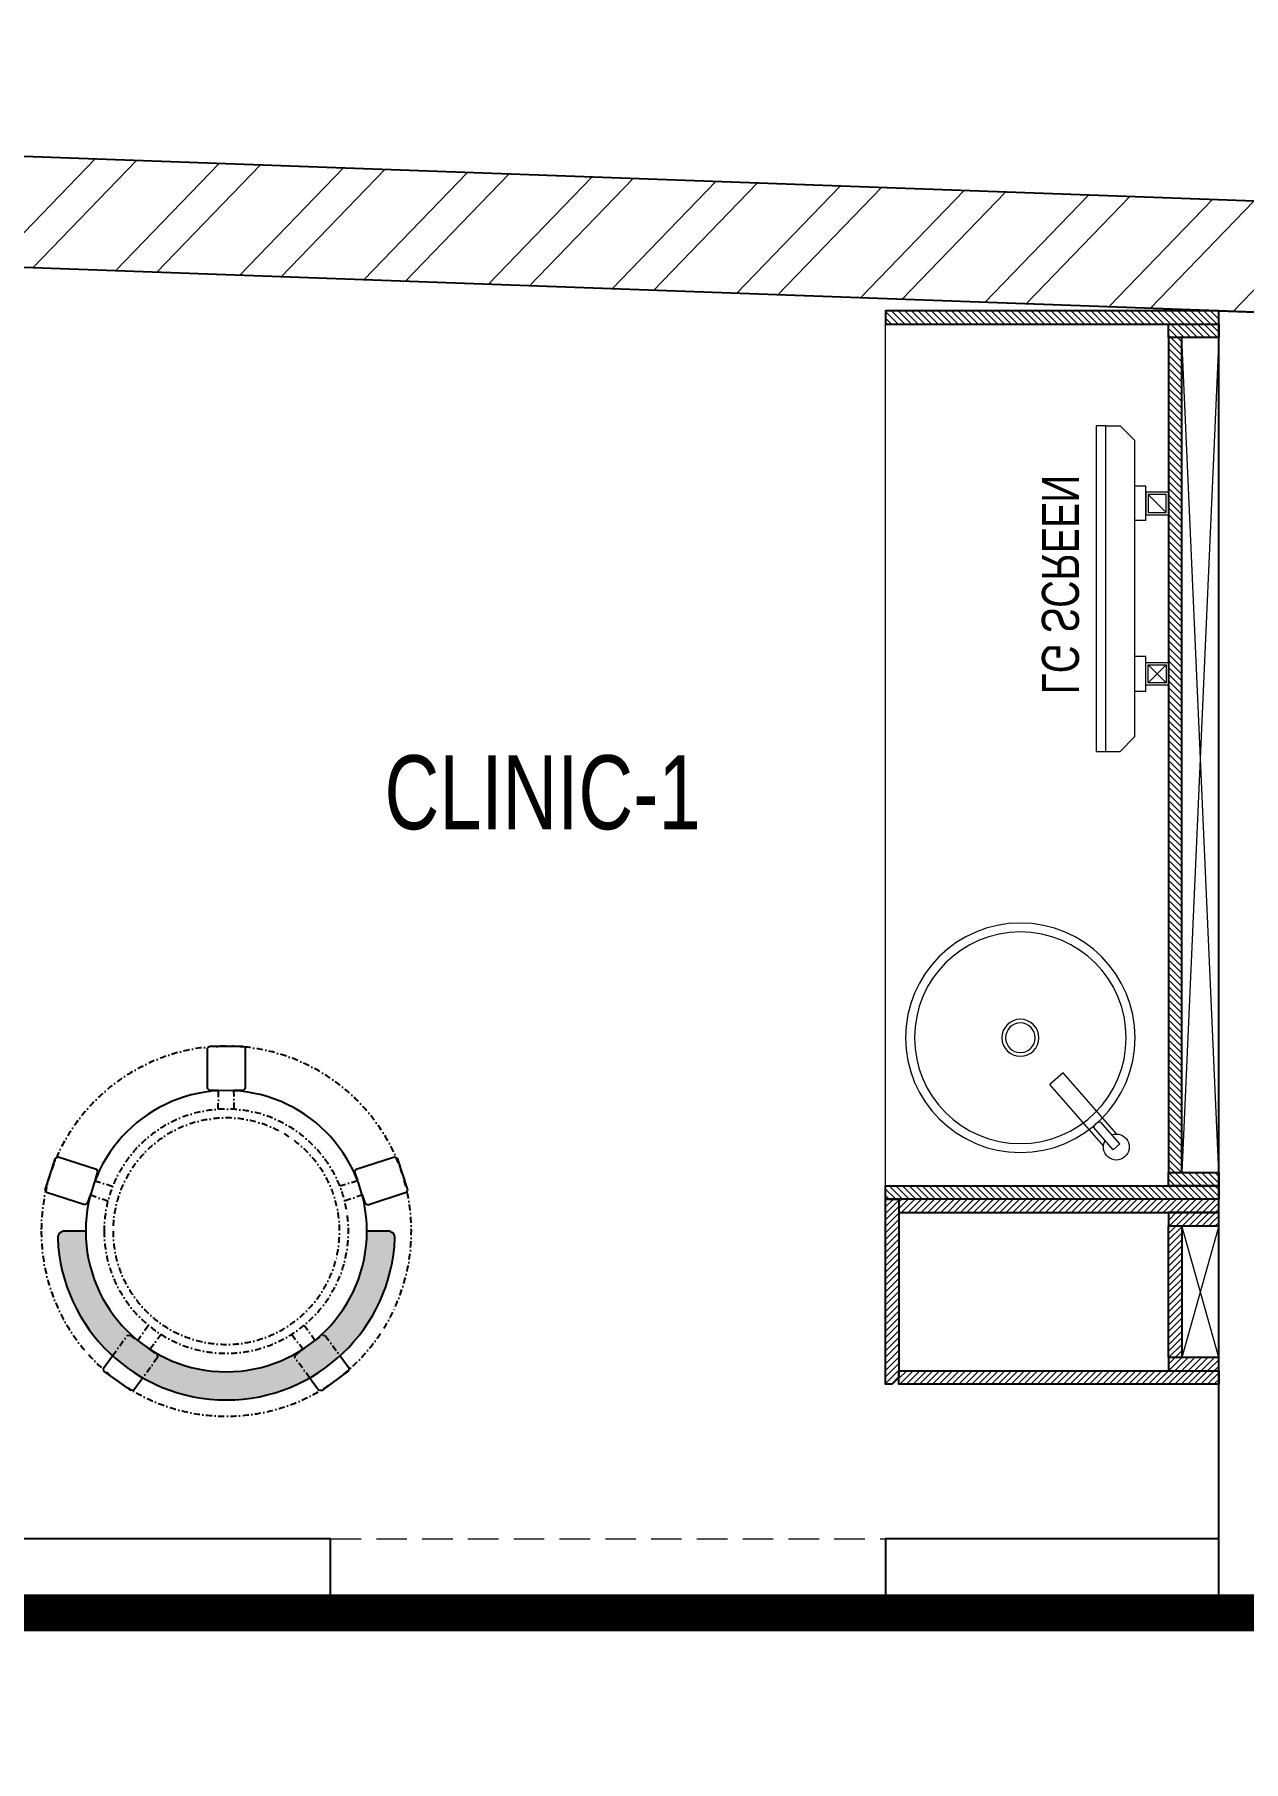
# Model space of a CAD drawing. Header units: feet. Extents: x 9718870 to 9738229, y -6297648 to -6292981.
# Drawn here: x 9733555 to 9735189, y -6295315 to -6292981 of the extents above; entities that cross this region are included whole.
import ezdxf

# ---------------------------------------------------------------- set-up
doc = ezdxf.new("R2010")
doc.units = ezdxf.units.FT
doc.header["$LTSCALE"] = 33
doc.header["$MEASUREMENT"] = 0
for name, pattern in [('a_p6_plan_L18$0$HIDDEN', [0.375, 0.25, -0.125]), ('ACAD_ISO03W100', [30, 12, -18]), ('DASHDOT2', [0.5, 0.25, -0.125, 0, -0.125])]:
    doc.linetypes.add(name, pattern=pattern)
doc.layers.add('A-WALL', color=1, linetype='Continuous')
for name, color, linetype, lineweight in [('A-WALL HATCH', 251, 'Continuous', 0), ('Floor-Unit', 1, 'Continuous', 13), ('HATCH', 9, 'Continuous', 9), ('LENS-CURTAIN', 5, 'a_p6_plan_L18$0$HIDDEN', 9), ('LENS-FURNITURE', 13, 'Continuous', 9), ('LENS-PARTITION', 21, 'Continuous', 25), ('LENS_DIMENSION', 193, 'Continuous', 0), ('LENS_TEXT', 31, 'Continuous', 5), ('LK-FF&E WALL', 1, 'Continuous', 9), ('LK-IT', 3, 'Continuous', 18), ('LK-TILES FINISH', 251, 'Continuous', 5), ('LN-ELEVATION-1', 81, 'Continuous', 25), ('LN-ELEVATION-2', 103, 'Continuous', 20), ('LN-ELEVATION-3', 125, 'Continuous', 18), ('LN-HATCH', 251, 'Continuous', 0), ('TV', 92, 'Continuous', 18)]:
    doc.layers.add(name, color=color, linetype=linetype, lineweight=lineweight)
doc.styles.get("Standard").update_dxf_attribs({"font": 'GILC____.TTF'})
pattern_1 = [(44.99999999999998, (35858.5, -100655.3575484328), (-4.419417382415918, 4.419417382415923), [])]

# ---------------------------------------------------------------- blocks, each defined once
blk = doc.blocks.new('A$C635e79d1')
at = {"layer": 'A-WALL HATCH'}
h = blk.add_hatch(dxfattribs=at)
h.set_pattern_fill('ANSI32', color=256, scale=333, angle=0.9715749696619951)
h.set_pattern_definition([(45.97157496966199, (-3680378.251317228, 5459376.023161983), (-89.7845111904361, 86.79001771686914), []), (45.97157496966199, (-3680319.393141025, 5459377.021326473), (-89.7845111904361, 86.79001771686914), [])])
h.paths.add_polyline_path([(0, 0), (-296.1035385048017, 3959.647966960445), (-446.5223604412749, 3959.647966960445), (-160.1195399882272, 129.7229634765535), (-1607.404588737525, 171.9323785249144), (-1607.404588737525, 46.87922914326191)])
h.paths.add_polyline_path([(-573.5311698438599, 4086.65677636303), (-573.5311698438599, 4236.756084981374), (-1918.525867813267, 4285.706376308575), (-1918.525867813267, 4135.607067691162)])
h.paths.add_polyline_path([(-2197.945248500444, 4145.776371782646), (-2197.945248500444, 4295.875680401922), (-6348.826742853969, 4446.944572139531), (-6386.462919426151, 4447.095523073338), (-6386.462919426151, 4298.215010041371)])
h.paths.add_polyline_path([(-6665.882300113328, 4298.215010041371), (-6665.882300113328, 4448.216216521337), (-10828.79761124588, 4464.912810374051), (-10831.73773252219, 4314.923396112397)])
h.paths.add_polyline_path([(-11111.10344608593, 4320.399576798081), (-11108.16368204728, 4470.370766656473), (-15226.02003991697, 4551.089776836335), (-15227.35396131035, 4551.072375294753), (-15225.39850090816, 4401.048777633347)])
h.paths.add_polyline_path([(-15504.79458244517, 4397.44028743729), (-15506.7495692037, 4547.42754699476), (-19035.33908199891, 4501.395674796775), (-19035.33908199891, 4351.382911648602)])
at = {"layer": 'A-WALL'}
for p, q in [((-316.1252060700208, 4227.387946255505), (-6348.826742853969, 4446.944572139531)), ((-2197.945248500444, 4145.776371782646), (-6386.462919426151, 4298.215010041371))]:
    blk.add_line(p, q, dxfattribs=at)
blk = doc.blocks.new('rtf')
at = {"color": 0, "linetype": 'ByBlock', "lineweight": -2}
for p, q in [((16425.26329468148, -172793.1007600746), (16535.26329468148, -172793.1007600746)), ((16535.26329468148, -172793.1007600746), (16535.26329468148, -172817.1007600746)), ((16412.5253540573, -172798.8148984113), (16452.40026456733, -172798.8148984113)), ((16412.5253540573, -172810.8148984113), (16412.5253540573, -172798.8148984113)), ((16412.5253540573, -172810.8148984113), (16452.40026456733, -172810.8148984113)), ((16425.26329468148, -172817.1007600746), (16535.26329468148, -172817.1007600746))]:
    blk.add_line(p, q, dxfattribs=at)
for centre, radius, start, end in [((16412.5253540573, -172805.1007600746), 17.5, 21.05058810897431, 340.9421780194656), ((16444.53660690578, -172804.8148984114), 9.891264419597851, 322.656233941354, 37.34376605891414)]:
    blk.add_arc(centre, radius, start, end, dxfattribs=at)
blk = doc.blocks.new('dsg')
at = {"color": 0, "linetype": 'ByBlock', "lineweight": -2}
for radius in [155, 143, 25, 20]:
    blk.add_circle((11491.5035008227, -171102.5847399924), radius, dxfattribs=at)
blk.add_blockref('rtf', (-5117.472106590168, 1702.9323767405), dxfattribs=at)
blk = doc.blocks.new('CLINIC - CABINET SINK')
at = {"layer": 'LN-HATCH', "ltscale": 0.5}
h = blk.add_hatch(dxfattribs=at)
h.set_pattern_fill('ANSI31', color=256, scale=2)
h.set_pattern_definition([(45, (4052861.500382861, 1708016.355767586), (-4.490128060534575, 4.490128060534575), [])])
h.paths.add_polyline_path([(-563.359543572413, 156.9999999999999), (564.640456427587, 156.9999999999999), (564.640456427587, 174.9999999999999), (-563.359543572413, 174.9999999999999)])
h.paths.add_polyline_path([(582.6404564275867, 225), (600.6404564275867, 225), (600.6404564275867, -225), (582.6404564275867, -225)])
h.paths.add_polyline_path([(564.640456427587, 225), (582.6404564275867, 225), (582.6404564275867, 156.9999999999999), (564.640456427587, 156.9999999999999)])
h.paths.add_polyline_path([(-581.359543572413, 225), (-599.359543572413, 225), (-599.359543572413, -225), (-581.359543572413, -225)])
h.paths.add_polyline_path([(-581.359543572413, 225), (-563.359543572413, 225), (-563.359543572413, 156.9999999999999), (-581.359543572413, 156.9999999999999)])
at = {"layer": 'LN-ELEVATION-1', "ltscale": 0.5}
for points in [[(-581.359543572413, 225), (-599.359543572413, 225), (-599.359543572413, -225), (-581.359543572413, -225)], [(-581.359543572413, 225), (-563.359543572413, 225), (-563.359543572413, 156.9999999999999), (-581.359543572413, 156.9999999999999)], [(564.640456427587, 225), (582.6404564275867, 225), (582.6404564275867, 156.9999999999999), (564.640456427587, 156.9999999999999)], [(582.6404564275867, 225), (600.6404564275867, 225), (600.6404564275867, -225), (582.6404564275867, -225)], [(-563.359543572413, 156.9999999999999), (564.640456427587, 156.9999999999999), (564.640456427587, 174.9999999999999), (-563.359543572413, 174.9999999999999)]]:
    blk.add_lwpolyline(points, close=True, dxfattribs=at)
at = {"layer": 'LN-ELEVATION-2', "ltscale": 0.5}
blk.add_line((582.6404564275867, -225), (-581.359543572413, -225), dxfattribs=at)
at = {"layer": 'LN-HATCH', "ltscale": 0.5}
for p, q in [((564.640456427587, 225), (-563.359543572413, 174.9999999999999)), ((-563.359543572413, 225), (564.640456427587, 174.9999999999999))]:
    blk.add_line(p, q, dxfattribs=at)
at = {"layer": 'LN-ELEVATION-3', "xscale": -1, "rotation": 41.1558274151866}
blk.add_blockref('dsg', (-103569.3304926871, 136346.6509754679), dxfattribs=at)
blk = doc.blocks.new('CLINIC SCREEN')
at = {"layer": 'TV'}
for p, q in [((-103.1090284836336, 42.85441964946222), (-127.4114311772946, 18.55201695591665)), ((-127.4114311772946, 42.85441964946222), (-103.1090284836336, 18.55201695591665)), ((102.7052824410566, 42.85441964946222), (127.007685134602, 18.55201695591665))]:
    blk.add_line(p, q, dxfattribs=at)
at = {"layer": 'TV', "ltscale": 12}
for p, q in [((-220.0000000000082, -19.41163062257681), (-200.5883693773149, 0)), ((200.5883693773149, 0), (-200.5883693773149, 0)), ((-138.5315413423604, 0), (-138.5315413423604, 15.514207008644)), ((-138.5315413423604, 15.514207008644), (-91.98892031613741, 15.514207008644)), ((-91.98892031613741, 15.514207008644), (-91.98892031613741, 0)), ((91.98892031610741, 15.514207008644), (91.98892031610741, 0)), ((91.98892031610741, 15.514207008644), (138.5315413423595, 15.514207008644)), ((138.5315413423595, 0), (138.5315413423595, 15.514207008644)), ((219.9999999999918, -19.41163062257681), (200.5883693773149, 0)), ((-220.0000000000082, -38.82326124538668), (-220.0000000000082, -19.41163062257681)), ((219.9999999999918, -38.82326124538668), (219.9999999999918, -19.41163062257681))]:
    blk.add_line(p, q, dxfattribs=at)
at = {"layer": 'TV'}
for points in [[(-130.4492315140169, 15.51421661919448), (-100.0712281470269, 15.51421661919448), (-100.0712281470269, 45.89221998606814), (-130.4492315140169, 45.89221998606814)], [(-127.4114311772946, 18.55201695591665), (-103.1090284836336, 18.55201695591665), (-103.1090284836336, 42.85441964946222), (-127.4114311772946, 42.85441964946222)], [(130.0454854713243, 15.51421661919448), (99.66748210433435, 15.51421661919448), (99.66748210433435, 45.89221998606814), (130.0454854713243, 45.89221998606814)], [(127.007685134602, 18.55201695591665), (102.7052824410566, 18.55201695591665), (102.7052824410566, 42.85441964946222), (127.007685134602, 42.85441964946222)]]:
    blk.add_lwpolyline(points, close=True, dxfattribs=at)
at = {"layer": 'TV', "ltscale": 12}
blk.add_lwpolyline([(-220.0000000000082, -51.71278328332107), (-220.0000000000082, -38.82326124538668), (219.9999999999918, -38.82326124538668), (219.9999999999918, -51.71278328332107)], close=True, dxfattribs=at)
at = {"layer": 'Floor-Unit', "color": 0, "ltscale": 2, "insert": (5.199680584678389, -100.4085774972336), "char_height": 50, "attachment_point": 5}
blk.add_mtext_dynamic_manual_height_columns('LG SCREEN', width=466.4796511627907, gutter_width=12.5, heights=[0], dxfattribs=at)
blk = doc.blocks.new('CLINIC - MOP CLOSET')
at = {"layer": 'LN-HATCH', "ltscale": 0.5}
h = blk.add_hatch(dxfattribs=at)
h.set_pattern_fill('ANSI31', color=256, scale=50, angle=360)
h.set_pattern_definition(pattern_1)
h.paths.add_polyline_path([(-106.3595435724128, 216), (-124.3595435724128, 216), (-124.3595435724128, -216), (-106.3595435724128, -216)])
h = blk.add_hatch(dxfattribs=at)
h.set_pattern_fill('ANSI31', color=256, scale=50, angle=360)
h.set_pattern_definition(pattern_1)
h.paths.add_polyline_path([(-106.3595435724128, 216), (-88.35954357241282, 216), (-88.35954357241282, 148), (-106.3595435724128, 148)])
h = blk.add_hatch(dxfattribs=at)
h.set_pattern_fill('ANSI31', color=256, scale=50, angle=360)
h.set_pattern_definition(pattern_1)
h.paths.add_polyline_path([(89.64045642758717, 216), (107.6404564275872, 216), (107.6404564275872, 148), (89.64045642758717, 148)])
h = blk.add_hatch(dxfattribs=at)
h.set_pattern_fill('ANSI31', color=256, scale=50, angle=360)
h.set_pattern_definition(pattern_1)
h.paths.add_polyline_path([(107.6404564275872, 216), (125.6404564275872, 216), (125.6404564275872, -216), (107.6404564275872, -216)])
h = blk.add_hatch(dxfattribs=at)
h.set_pattern_fill('ANSI31', color=256, scale=50, angle=360)
h.set_pattern_definition(pattern_1)
h.paths.add_polyline_path([(-88.35954357241282, 148), (89.64045642758717, 148), (89.64045642758717, 166), (-88.35954357241282, 166)])
h = blk.add_hatch(dxfattribs=at)
h.set_pattern_fill('ANSI31', color=256, scale=50, angle=360)
h.set_pattern_definition([(44.99999999999998, (35894.5, -101037.3575484328), (-4.419417382415918, 4.419417382415923), [])])
h.paths.add_polyline_path([(-115.3595435724055, -216), (-124.3595435724128, -225), (-124.3595435724128, -234), (125.6404564275872, -234), (125.6404564275872, -216)])
at = {"layer": 'LN-ELEVATION-1', "ltscale": 0.5}
for points in [[(-106.3595435724128, 216), (-124.3595435724128, 216), (-124.3595435724128, -216), (-106.3595435724128, -216)], [(-106.3595435724128, 216), (-88.35954357241282, 216), (-88.35954357241282, 148), (-106.3595435724128, 148)], [(89.64045642758717, 216), (107.6404564275872, 216), (107.6404564275872, 148), (89.64045642758717, 148)], [(107.6404564275872, 216), (125.6404564275872, 216), (125.6404564275872, -216), (107.6404564275872, -216)], [(-88.35954357241282, 148), (89.64045642758717, 148), (89.64045642758717, 166), (-88.35954357241282, 166)], [(-124.3595435724128, -225), (-124.3595435724128, -234), (125.6404564275872, -234), (125.6404564275872, -216), (-115.3595435724128, -216)]]:
    blk.add_lwpolyline(points, close=True, dxfattribs=at)
at = {"layer": 'LN-HATCH', "ltscale": 0.5}
for p, q in [((89.64045642758717, 216), (-88.35954357241282, 166)), ((-88.35954357241282, 216), (89.64045642758717, 166))]:
    blk.add_line(p, q, dxfattribs=at)
blk = doc.blocks.new('DR STOOL')
at = {"layer": 'HATCH'}
h = blk.add_hatch(dxfattribs=at)
h.set_pattern_fill('ANSI36', color=250, angle=-90.00000000000001)
h.set_pattern_definition([(315, (-227.8099174643867, 917.3997257252777), (6.173926083235043, -1.683798022700468), [7.9375, -1.587499999999999, 0, -1.587499999999999])])
edge = h.paths.add_edge_path()
edge.add_line((-190.0000000041909, 4.511094e-10), (-218.6899174675346, 4.511094e-10))
edge.add_arc((-218.6899174670689, 9.120000000388245), 9.119999999940092, 177.6119845363388, 269.9999999996136, ccw=False)
edge.add_arc((-1.8626451e-09, 3.565219e-10), 228.000000002257, 2.3880154632688004, 177.6119845367313, ccw=False)
edge.add_arc((218.6899174633436, 9.120000000497384), 9.120000000051716, -90.00000000034493, 2.3880154629299, ccw=False)
edge.add_line((218.6899174633436, 4.511094e-10), (190, 4.511094e-10))
edge.add_arc((-1.8626451e-09, 4.511094e-10), 190.000000001979, -1.27e-14, 180)
at = {"layer": 'LN-ELEVATION-1', "color": 1, "ltscale": 100}
for p, q in [((-128.6221585394814, 215.4841044476634), (-165.2704676063731, 189.0243927398114)), ((-124.7228340068832, 214.8545704018979), (-128.6221585394814, 215.4841044476634)), ((-112.6981821293011, 198.1996966340157), (-124.7228340068832, 214.8545704018979)), ((124.7553772013634, 214.9803744515593), (112.5488144652918, 198.2845540212292)), ((128.7014972954057, 215.5933048763618), (124.7553772013634, 214.9803744515593)), ((128.7014972954057, 215.5933048763618), (124.7553772013634, 214.9803744515593)), ((165.1911288509145, 188.915192311113), (128.7014972954057, 215.5933048763618)), ((165.1911288509145, 188.915192311113), (128.7014972954057, 215.5933048763618)), ((-165.2704676063731, 189.0243927398114), (-165.9069543029182, 185.0820035930228)), ((165.7973639420234, 185.0121775862135), (165.1911288509145, 188.915192311113)), ((165.7973639420234, 185.0121775862135), (165.1911288509145, 188.915192311113)), ((-165.9069543029182, 185.0820035930228), (-153.8003208162263, 168.3135803133482)), ((153.6734594982117, 168.4294150282658), (165.7973639420234, 185.0121775862135)), ((-191.2928382232785, -35.45407700946089), (-242.9550312487409, -52.24013893969095)), ((-187.9259491492994, -37.1695928365807), (-191.2928382232785, -35.45407700946089)), ((-184.1424400564283, -48.81403796559607), (-187.9259491492994, -37.1695928365807)), ((188.0651108901948, -36.96233201187715), (184.0504167033359, -49.19388854173303)), ((191.3981811110861, -35.27656588272658), (188.0651108901948, -36.96233201187715)), ((243.0100176925771, -52.21682526778022), (191.3981811110861, -35.27656588272658)), ((-242.9550312487409, -52.24013893969095), (-244.7482102331705, -55.75945052818861)), ((-244.7482102331705, -55.75945052818861), (-230.7800458371639, -98.74904560100549)), ((-173.8639617776498, -80.4479453730819), (-177.8421125086024, -68.2044548037811)), ((177.6922140880488, -68.56540505095472), (173.8739495249465, -80.1985000452405)), ((230.715890809428, -98.7280946081737), (244.8123673382215, -55.78040257930116)), ((244.8123673382215, -55.78040257930116), (243.0100176925771, -52.21682526778022)), ((-227.2218665438704, -100.5620286722478), (-175.5596735184081, -83.7759667420105)), ((-175.5596735184081, -83.7759667420105), (-173.8639617776498, -80.4479453730819)), ((173.8739495249465, -80.1985000452405), (175.5794035866856, -83.5704969359358)), ((175.5794035866856, -83.5704969359358), (227.1912401677109, -100.5107563209894)), ((-230.7800458371639, -98.74904560100549), (-227.2218665438704, -100.5620286722478)), ((227.1912401677109, -100.5107563209894), (230.715890809428, -98.7280946081737)), ((-22.72193054761737, -190.2142363802995), (-25.39390889601782, -192.886214728569)), ((-25.39390889601782, -192.886214728569), (-25.39390889601782, -247.2070584567482)), ((-10.47823652112856, -190.2142363802995), (-22.72193054761737, -190.2142363802995)), ((22.78362171910703, -190.2142363802995), (9.910054048988968, -190.2142363802995)), ((25.42475448176265, -192.8553691428751), (22.78362171910703, -190.2142363802995)), ((25.42475448176265, -247.1762128710543), (25.42475448176265, -192.8553691428751)), ((-25.39390889601782, -247.2070584567482), (-22.60096735274419, -250)), ((-22.60096735274419, -250), (22.60096735274419, -250)), ((22.60096735274419, -250), (25.42475448176265, -247.1762128710543))]:
    blk.add_line(p, q, dxfattribs=at)
at = {"layer": 'LN-ELEVATION-1', "linetype": 'DASHDOT2'}
for p, q in [((-92.92521573789418, 170.8129362839827), (-112.6981821293011, 198.1996966340157)), ((112.5488144652918, 198.2845540212292), (92.69529851106927, 171.1294289919315)), ((-153.8003208162263, 168.3135803133482), (-134.1093360339291, 141.0403694751003)), ((-103.4542870586738, 159.9154408004979), (-93.52748446213081, 167.0824927485227)), ((-93.52748446213081, 167.0824927485227), (-92.92521573789418, 170.8129362839827)), ((92.69529851106927, 171.1294289919315), (93.26858203159645, 167.4385604566923)), ((93.26858203159645, 167.4385604566923), (103.6608748426661, 159.8406005539291)), ((133.7372852512635, 141.1612321265929), (153.6734594982117, 168.4294150282658)), ((-134.1093360339291, 141.0403694751003), (-130.4219571123831, 140.4450534014686)), ((-130.4219571123831, 140.4450534014686), (-119.9844727469608, 147.9808124662595)), ((-119.9844727469608, 147.9808124662595), (-105.3687285655178, 126.9741353208374)), ((-88.15393704269081, 139.4771787207864), (-103.4542870586738, 159.9154408004979)), ((103.6608748426661, 159.8406005539291), (88.19885099539533, 139.4487815762331)), ((105.4096150295809, 126.94019481352), (120.1194891873747, 147.8074627162714)), ((120.1194891873747, 147.8074627162714), (130.0033113472163, 140.5812532722048)), ((130.0033113472163, 140.5812532722048), (133.7372852512635, 141.1612321265929)), ((-159.954806596972, -40.49024384317454), (-184.1424400564283, -48.81403796559607)), ((184.0504167033359, -49.19388854173303), (159.8786162491887, -40.79004861696012)), ((-177.8421125086024, -68.2044548037811), (-153.4148110738024, -60.73628028803068)), ((153.3006618716754, -61.02382378749462), (177.6922140880488, -68.56540505095472)), ((-10.92024635523557, -164.6382343793375), (-10.47823652112856, -190.2142363802995)), ((9.910054048988968, -190.2142363802995), (10.35584833659231, -164.674698740353))]:
    blk.add_line(p, q, dxfattribs=at)
at = {"layer": 'LN-ELEVATION-1', "color": 1, "ltscale": 100}
blk.add_lwpolyline([(-190.0000000023283, 0), (-218.6899174656719, 0, -0.4264743413925903), (-227.8019973598421, 9.5, -0.959166304662544), (227.8019973593764, 9.5, -0.4264743413925903), (218.6899174647406, 0), (190.0000000013969, 0)], format="xyb", dxfattribs=at)
at = {"layer": 'LN-ELEVATION-1', "linetype": 'DASHDOT2'}
for radius in [250, 165, 153]:
    blk.add_circle((0, 0), radius, dxfattribs=at)
at = {"layer": 'LN-ELEVATION-1', "color": 1, "ltscale": 100}
blk.add_circle((0, 0), 190, dxfattribs=at)

msp = doc.modelspace()

# ---------------------------------------------------------------- linework, layer by layer
at = {"layer": 'LENS-CURTAIN', "ltscale": 5}
msp.add_lwpolyline([(9734705.194272693, -6295113.713365285), (9733955.194272693, -6295113.713365285), (9733955.194272693, -6295013.713365285), (9734705.194272693, -6295013.713365285)], close=True, dxfattribs=at)
at = {"layer": 'LENS-PARTITION'}
for points in [[(9735155.19428711, -6293354.838121501), (9735255.19428711, -6293358.477562714), (9735255.19428711, -6295113.713365285), (9735155.19428711, -6295113.713365285)], [(9733955.194272693, -6295013.713365285), (9732591.901636984, -6295013.713365285), (9732591.901636984, -6295113.713365285), (9733955.194272693, -6295113.713365285)], [(9734705.194272693, -6295113.713365285), (9735155.19428711, -6295113.713365285), (9735155.19428711, -6295013.713365285), (9734705.194272693, -6295013.713365285)]]:
    msp.add_lwpolyline(points, close=True, dxfattribs=at)
at = {"layer": 'LK-TILES FINISH', "color": 212, "linetype": 'ACAD_ISO03W100', "ltscale": 0.05, "const_width": 50}
msp.add_lwpolyline([(9736341.901473124, -6295113.713365331), (9732591.901636984, -6295113.713365285), (9732591.901636984, -6295913.71336532), (9735591.901473267, -6295913.713364527)], dxfattribs=at)

# ---------------------------------------------------------------- block references
at = {"layer": 'LENS-FURNITURE', "xscale": -1, "rotation": 180}
msp.add_blockref('DR STOOL', (9733814.333733207, -6294598.112209885), dxfattribs=at)
at = {"layer": 'LENS_DIMENSION'}
msp.add_blockref('A$C635e79d1', (9738228.72544253, -6297532.480927621), dxfattribs=at)
at = {"layer": 'LK-FF&E WALL', "rotation": 270}
msp.add_blockref('CLINIC - CABINET SINK', (9734930.19428711, -6293954.197665075), dxfattribs=at)
at = {"layer": 'LK-FF&E WALL', "xscale": -1, "rotation": 270}
msp.add_blockref('CLINIC - MOP CLOSET', (9734939.194287108, -6294680.47857793), dxfattribs=at)
at = {"layer": 'LK-IT', "xscale": -1, "rotation": 269.9999999999999}
msp.add_blockref('CLINIC SCREEN', (9735041.302067135, -6293729.838121503), dxfattribs=at)

# ---------------------------------------------------------------- texts
at = {"layer": 'LENS_TEXT', "linetype": 'Continuous', "ltscale": 3, "insert": (9734241.624925546, -6294005.855563362), "char_height": 100, "attachment_point": 5}
msp.add_mtext_dynamic_manual_height_columns('CLINIC-1', width=927.1387231263549, gutter_width=0.9999999999999992, heights=[0], dxfattribs=at)

doc.saveas('drawing.dxf')
